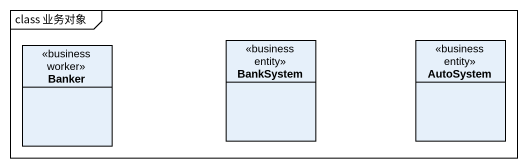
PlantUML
@startuml
mainframe class 业务对象
hide circle
hide empty members
class BankSystem <<business entity>>
class AutoSystem <<business entity>>
class Banker <<business worker>>
@enduml
